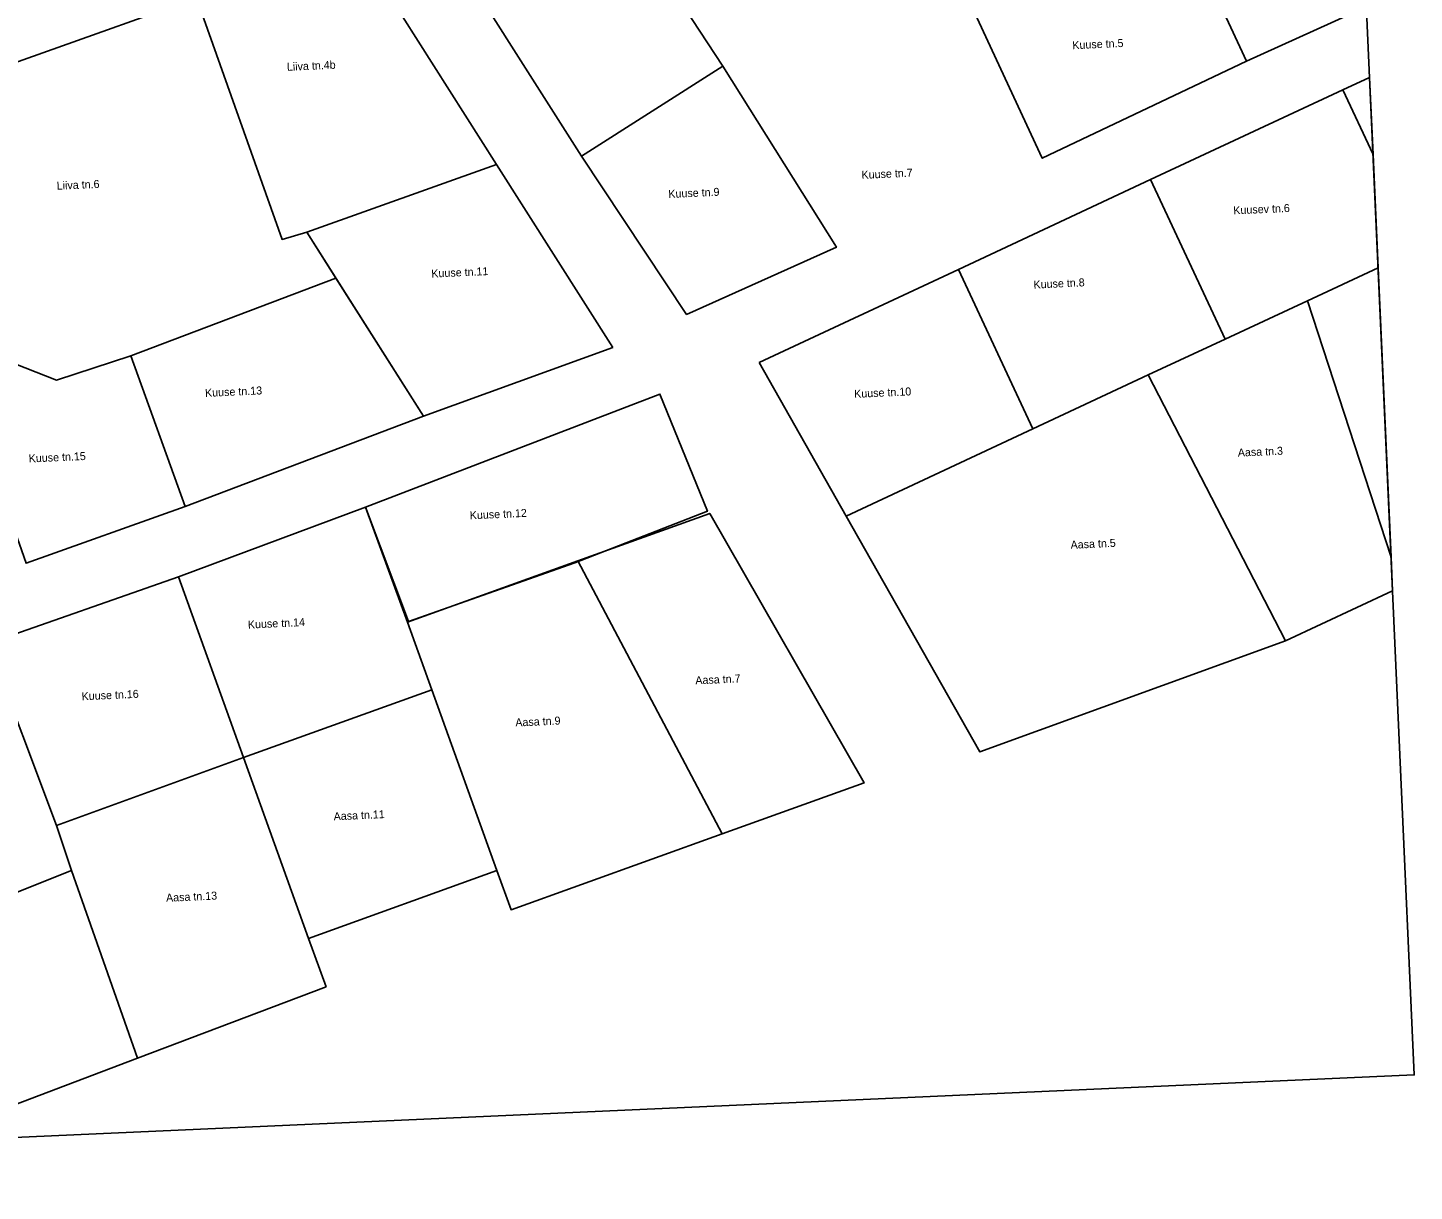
# Model space of a CAD drawing. Extents: x 641382 to 641746, y 6455043 to 6455939.
# Drawn here: x 641572.9 to 641746, y 6455043.4 to 6455188.7 of the extents above; entities that cross this region are included whole.
import ezdxf

# ---------------------------------------------------------------- set-up
doc = ezdxf.new("R2010")
doc.units = 0
for name, color, linetype in [('Level 40', 7, 'Continuous'), ('Level 46', 7, 'Continuous'), ('Level 54', 7, 'Continuous')]:
    doc.layers.add(name, color=color, linetype=linetype)

msp = doc.modelspace()

# ---------------------------------------------------------------- linework, layer by layer
at = {"layer": 'Level 40'}
for p, q in [((641725.08, 6455184.52), (641725.08, 6455184.52)), ((641725.08, 6455184.52), (641725.08, 6455184.52)), ((641659.69, 6455183.91), (641659.69, 6455183.91)), ((641737.1, 6455180.95), (641737.1, 6455180.95)), ((641642.03, 6455172.66), (641642.03, 6455172.66)), ((641699.57, 6455172.4), (641699.57, 6455172.4)), ((641631.4, 6455171.64), (641631.4, 6455171.64)), ((641713.1, 6455169.74), (641713.1, 6455169.74)), ((641604.65, 6455162.28), (641604.65, 6455162.28)), ((641607.73, 6455163.16), (641607.73, 6455163.16)), ((641673.86, 6455161.3), (641673.86, 6455161.3)), ((641689.1, 6455158.53), (641689.1, 6455158.53)), ((641611.35, 6455157.45), (641611.35, 6455157.45)), ((641732.68, 6455154.62), (641732.68, 6455154.62)), ((641655.15, 6455152.9), (641655.15, 6455152.9)), ((641655.15, 6455152.9), (641655.15, 6455152.9)), ((641722.41, 6455149.82), (641722.41, 6455149.82)), ((641585.75, 6455147.72), (641585.75, 6455147.72)), ((641645.95, 6455148.77), (641645.95, 6455148.77)), ((641664.21, 6455146.9), (641664.21, 6455146.9)), ((641576.45, 6455144.71), (641576.45, 6455144.71)), ((641712.81, 6455145.34), (641712.81, 6455145.34)), ((641651.82, 6455142.96), (641651.82, 6455142.96)), ((641622.32, 6455140.19), (641622.32, 6455140.19)), ((641698.41, 6455138.61), (641698.41, 6455138.61)), ((641592.52, 6455128.91), (641592.52, 6455128.91)), ((641615.05, 6455128.85), (641615.05, 6455128.85)), ((641657.76, 6455128.33), (641657.76, 6455128.33)), ((641658.05, 6455128.06), (641658.05, 6455128.06)), ((641675.09, 6455127.72), (641675.09, 6455127.72)), ((641641.2, 6455121.88), (641641.2, 6455121.88)), ((641641.59, 6455122.14), (641641.59, 6455122.14)), ((641591.71, 6455120.12), (641591.71, 6455120.12)), ((641620.3, 6455114.47), (641620.3, 6455114.47)), ((641620.42, 6455114.56), (641620.42, 6455114.56)), ((641729.93, 6455112.13), (641729.93, 6455112.13)), ((641623.35, 6455106.01), (641623.35, 6455106.01)), ((641599.84, 6455097.55), (641599.84, 6455097.55)), ((641677.32, 6455094.4), (641677.32, 6455094.4)), ((641576.46, 6455089.08), (641576.46, 6455089.08)), ((641659.59, 6455088.03), (641659.59, 6455088.03)), ((641578.36, 6455083.45), (641578.36, 6455083.45)), ((641631.47, 6455083.45), (641631.47, 6455083.45)), ((641633.23, 6455078.55), (641633.23, 6455078.55)), ((641607.96, 6455074.98), (641607.96, 6455074.98)), ((641610.16, 6455068.95), (641610.16, 6455068.95)), ((641586.57, 6455060.01), (641586.57, 6455060.01))]:
    msp.add_line(p, q, dxfattribs=at)
for points in [[(641740.05, 6455191.3), (641725.08, 6455184.52), (641716.65, 6455202.64), (641739.09, 6455212.81)], [(641740.88, 6455172.86), (641737.1, 6455180.95), (641740.45, 6455182.51)], [(641740.45, 6455182.51), (641740.88, 6455172.86)], [(641741.51, 6455158.74), (641732.68, 6455154.62), (641722.41, 6455149.82), (641713.1, 6455169.74), (641737.1, 6455180.95), (641740.88, 6455172.86)], [(641740.88, 6455172.86), (641741.51, 6455158.74)], [(641743.13, 6455122.57), (641732.68, 6455154.62), (641741.51, 6455158.74)], [(641741.51, 6455158.74), (641743.13, 6455122.57)], [(641743.32, 6455118.37), (641729.93, 6455112.13), (641712.81, 6455145.34), (641722.41, 6455149.82), (641732.68, 6455154.62), (641743.13, 6455122.57)], [(641743.13, 6455122.57), (641743.32, 6455118.37)]]:
    msp.add_lwpolyline(points, dxfattribs=at)
for points in [[(641622.88, 6455202.82), (641642.62, 6455209.92), (641659.69, 6455183.91), (641642.03, 6455172.66)], [(641725.08, 6455184.52), (641699.57, 6455172.4), (641691.16, 6455190.54), (641716.65, 6455202.64)], [(641593.97, 6455192.42), (641613.8, 6455199.4), (641631.4, 6455171.64), (641607.73, 6455163.16), (641604.65, 6455162.28)], [(641555.55, 6455178.74), (641593.97, 6455192.42), (641604.65, 6455162.28), (641607.73, 6455163.16), (641607.73, 6455163.16), (641611.35, 6455157.45), (641585.75, 6455147.72), (641576.45, 6455144.71), (641566.06, 6455148.78)], [(641642.03, 6455172.66), (641659.69, 6455183.91), (641673.86, 6455161.3), (641655.15, 6455152.9)], [(641645.95, 6455148.77), (641622.32, 6455140.19), (641607.73, 6455163.16), (641631.4, 6455171.64)], [(641689.1, 6455158.53), (641713.1, 6455169.74), (641722.41, 6455149.82), (641712.81, 6455145.34), (641698.41, 6455138.61)], [(641664.21, 6455146.9), (641689.1, 6455158.53), (641698.41, 6455138.61), (641675.09, 6455127.72)], [(641622.32, 6455140.19), (641592.52, 6455128.91), (641585.75, 6455147.72), (641611.35, 6455157.45)], [(641592.52, 6455128.91), (641572.67, 6455121.83), (641563.53, 6455147.81), (641566.06, 6455148.78), (641576.45, 6455144.71), (641585.75, 6455147.72)], [(641675.09, 6455127.72), (641698.41, 6455138.61), (641712.81, 6455145.34), (641729.93, 6455112.13), (641691.77, 6455098.27)], [(641615.05, 6455128.85), (641651.82, 6455142.96), (641657.76, 6455128.33), (641641.2, 6455121.88), (641620.42, 6455114.56)], [(641591.71, 6455120.12), (641615.05, 6455128.85), (641620.3, 6455114.47), (641623.35, 6455106.01), (641599.84, 6455097.55)], [(641659.59, 6455088.03), (641641.59, 6455122.14), (641658.05, 6455128.06), (641677.32, 6455094.4)], [(641659.59, 6455088.03), (641633.23, 6455078.55), (641631.47, 6455083.45), (641623.35, 6455106.01), (641620.3, 6455114.47), (641641.59, 6455122.14)], [(641567.89, 6455111.8), (641591.71, 6455120.12), (641599.84, 6455097.55), (641576.46, 6455089.08)], [(641543.5, 6455069.56), (641533.07, 6455093.54), (641537.53, 6455100.11), (641567.89, 6455111.8), (641576.46, 6455089.08), (641578.36, 6455083.45)], [(641631.47, 6455083.45), (641607.96, 6455074.98), (641599.84, 6455097.55), (641623.35, 6455106.01)], [(641610.16, 6455068.95), (641586.57, 6455060.01), (641578.36, 6455083.45), (641576.46, 6455089.08), (641599.84, 6455097.55), (641607.96, 6455074.98)], [(641586.57, 6455060.01), (641559.89, 6455049.89), (641555.25, 6455052.75), (641552.64, 6455055.81), (641543.5, 6455069.56), (641578.36, 6455083.45)]]:
    msp.add_lwpolyline(points, close=True, dxfattribs=at)
at = {"layer": 'Level 46'}
msp.add_lwpolyline([(641391.53, 6455711.63), (641421.47, 6455043.4), (641746.03, 6455057.94), (641716.09, 6455726.17)], dxfattribs=at)
at = {"layer": 'Level 54'}
for p, q in [((641689.1, 6455158.53), (641689.1, 6455158.53)), ((641664.21, 6455146.9), (641664.21, 6455146.9)), ((641712.81, 6455145.34), (641712.81, 6455145.34)), ((641698.41, 6455138.61), (641698.41, 6455138.61)), ((641698.41, 6455138.61), (641698.41, 6455138.61)), ((641675.09, 6455127.72), (641675.09, 6455127.72)), ((641675.09, 6455127.72), (641675.09, 6455127.72)), ((641729.93, 6455112.13), (641729.93, 6455112.13)), ((641691.77, 6455098.27), (641691.77, 6455098.27))]:
    msp.add_line(p, q, dxfattribs=at)

# ---------------------------------------------------------------- texts
at = {"layer": 'Level 40'}
for s, height, p in [('Kuuse tn.5', 0.999, (641703.35, 6455186.02)), ('Liiva tn.4b', 0.9994, (641605.26, 6455183.32)), ('Kuuse tn.7', 0.999, (641677.02, 6455169.83)), ('Liiva tn.6', 0.999, (641576.52, 6455168.47)), ('Kuuse tn.9', 0.999, (641652.9, 6455167.44)), ('Kuusev tn.6', 0.9994, (641723.45, 6455165.39)), ('Kuuse tn.11', 0.9994, (641623.3, 6455157.5)), ('Kuuse tn.8', 0.999, (641698.5, 6455156.13)), ('Kuuse tn.13', 0.9994, (641595.04, 6455142.6)), ('Kuuse tn.10', 0.9994, (641676.1, 6455142.48)), ('Kuuse tn.15', 0.9994, (641573.02, 6455134.41)), ('Aasa tn.3', 0.999, (641724.01, 6455135.14)), ('Kuuse tn.12', 0.9994, (641628.1, 6455127.31)), ('Aasa tn.5', 0.999, (641703.13, 6455123.63)), ('Kuuse tn.14', 0.9994, (641600.39, 6455113.67)), ('Aasa tn.7', 0.999, (641656.27, 6455106.7)), ('Kuuse tn.16', 0.9994, (641579.63, 6455104.71)), ('Aasa tn.9', 0.999, (641633.79, 6455101.44)), ('Aasa tn.11', 0.999, (641611.1, 6455089.72)), ('Aasa tn.13', 0.999, (641590.17, 6455079.55))]:
    msp.add_text(s, height=height, rotation=2.5653, dxfattribs=at).set_placement(p)

doc.saveas('drawing.dxf')
